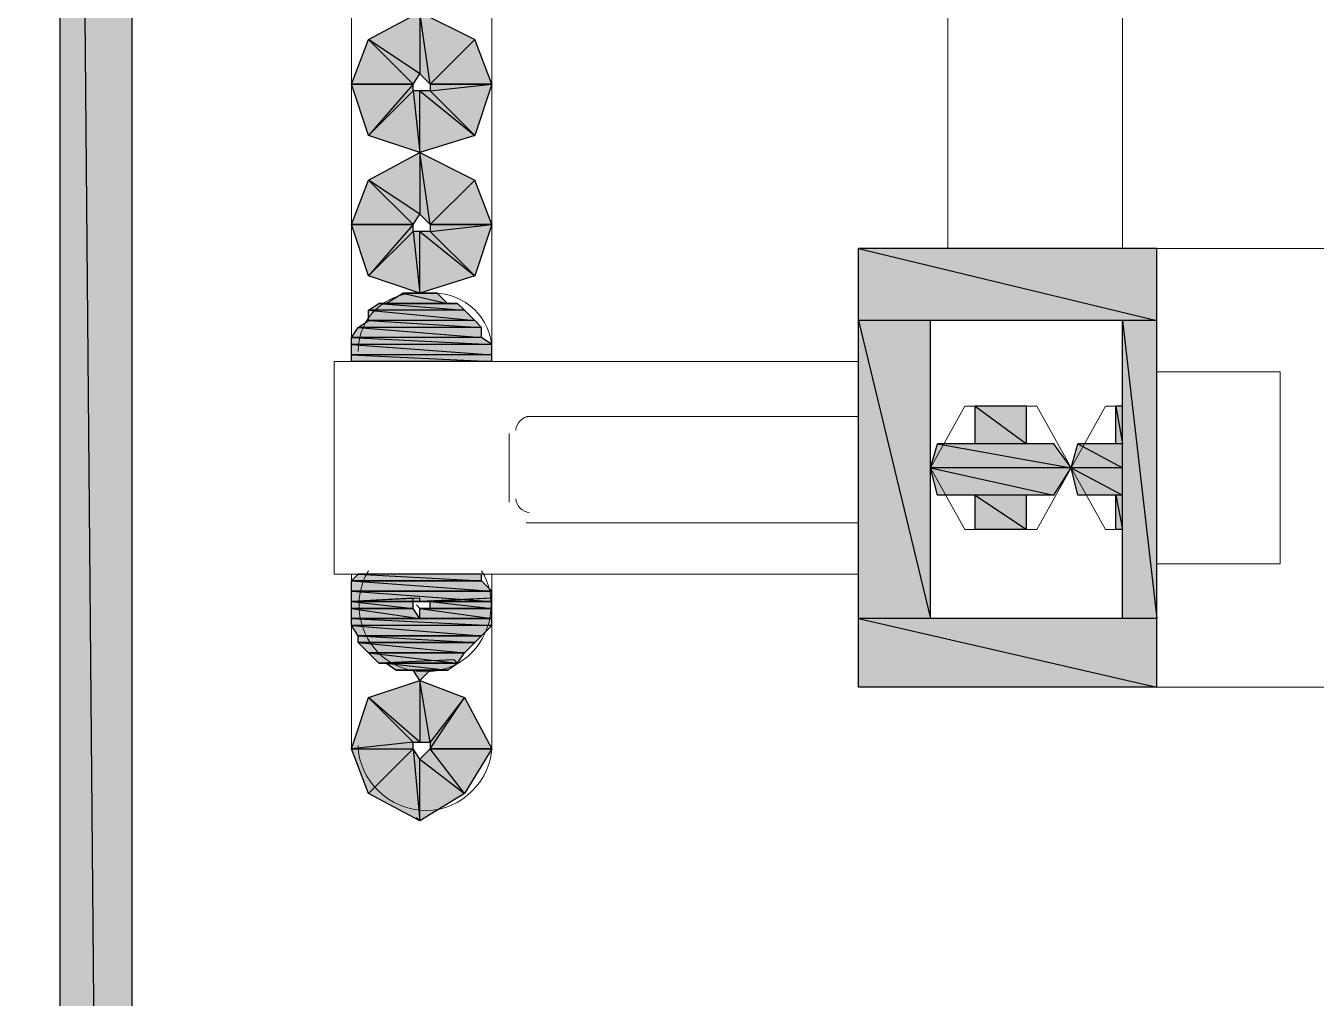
# Model space of a CAD drawing. Header units: millimetres. Extents: x 53 to 176, y -29 to 32.
# Drawn here: x 116.121 to 116.647, y -14.943 to -14.546 of the extents above; entities that cross this region are included whole.
import ezdxf

# ---------------------------------------------------------------- set-up
doc = ezdxf.new("R2010")
doc.units = ezdxf.units.MM
doc.layers.add('15 - Quadro de medição', color=6, linetype='Continuous')

msp = doc.modelspace()

# ---------------------------------------------------------------- hatches: boundary and pattern name
at = {"layer": '15 - Quadro de medição', "true_color": 0x000007}
h = msp.add_hatch(color=7, dxfattribs=at)
h.paths.add_polyline_path([(116.16438, -13.39693), (116.13505, -13.39693), (116.16438, -16.73937)])
h.paths.add_polyline_path([(116.13505, -13.39693), (116.16438, -16.73937), (116.13505, -16.73937)])
h = msp.add_hatch(color=7, dxfattribs=at)
h.paths.add_polyline_path([(116.31104, -14.5702), (116.30406, -14.55205), (116.2859, -14.5702)])
h.paths.add_polyline_path([(116.30406, -14.55205), (116.2859, -14.5702), (116.28171, -14.54087)])
h.paths.add_polyline_path([(116.2859, -14.5702), (116.28171, -14.54087), (116.28171, -14.56601)])
h.paths.add_polyline_path([(116.28171, -14.54087), (116.28171, -14.56601), (116.26076, -14.55205)])
h.paths.add_polyline_path([(116.28171, -14.56601), (116.26076, -14.55205), (116.27892, -14.5702)])
h.paths.add_polyline_path([(116.26076, -14.55205), (116.27892, -14.5702), (116.25378, -14.5702)])
h = msp.add_hatch(color=7, dxfattribs=at)
h.paths.add_polyline_path([(116.25378, -14.5702), (116.27892, -14.5702), (116.26076, -14.59116)])
h.paths.add_polyline_path([(116.27892, -14.5702), (116.26076, -14.59116), (116.27892, -14.573)])
h.paths.add_polyline_path([(116.26076, -14.59116), (116.27892, -14.573), (116.28171, -14.59814)])
h.paths.add_polyline_path([(116.27892, -14.573), (116.28171, -14.59814), (116.28171, -14.573)])
h.paths.add_polyline_path([(116.28171, -14.59814), (116.28171, -14.573), (116.30406, -14.59116)])
h.paths.add_polyline_path([(116.28171, -14.573), (116.30406, -14.59116), (116.2859, -14.573)])
h.paths.add_polyline_path([(116.30406, -14.59116), (116.2859, -14.573), (116.31104, -14.5702)])
h.paths.add_polyline_path([(116.2859, -14.573), (116.31104, -14.5702), (116.2859, -14.5702)])
h = msp.add_hatch(color=7, dxfattribs=at)
h.paths.add_polyline_path([(116.31104, -14.62747), (116.30406, -14.60931), (116.2859, -14.62747)])
h.paths.add_polyline_path([(116.30406, -14.60931), (116.2859, -14.62747), (116.28171, -14.59814)])
h.paths.add_polyline_path([(116.2859, -14.62747), (116.28171, -14.59814), (116.28171, -14.62328)])
h.paths.add_polyline_path([(116.28171, -14.59814), (116.28171, -14.62328), (116.26076, -14.60931)])
h.paths.add_polyline_path([(116.28171, -14.62328), (116.26076, -14.60931), (116.27892, -14.62747)])
h.paths.add_polyline_path([(116.26076, -14.60931), (116.27892, -14.62747), (116.25378, -14.62747)])
h = msp.add_hatch(color=7, dxfattribs=at)
h.paths.add_polyline_path([(116.25378, -14.62747), (116.27892, -14.62747), (116.26076, -14.64842)])
h.paths.add_polyline_path([(116.27892, -14.62747), (116.26076, -14.64842), (116.27892, -14.63027)])
h.paths.add_polyline_path([(116.26076, -14.64842), (116.27892, -14.63027), (116.28171, -14.65541)])
h.paths.add_polyline_path([(116.27892, -14.63027), (116.28171, -14.65541), (116.28171, -14.63027)])
h.paths.add_polyline_path([(116.28171, -14.65541), (116.28171, -14.63027), (116.30406, -14.64842)])
h.paths.add_polyline_path([(116.28171, -14.63027), (116.30406, -14.64842), (116.2859, -14.63027)])
h.paths.add_polyline_path([(116.30406, -14.64842), (116.2859, -14.63027), (116.31104, -14.62747)])
h.paths.add_polyline_path([(116.2859, -14.63027), (116.31104, -14.62747), (116.2859, -14.62747)])
h = msp.add_hatch(color=7, dxfattribs=at)
h.paths.add_polyline_path([(116.58201, -14.63725), (116.4605, -14.63725), (116.58201, -14.66658)])
h.paths.add_polyline_path([(116.4605, -14.63725), (116.58201, -14.66658), (116.4605, -14.66658)])
h = msp.add_hatch(color=7, dxfattribs=at)
h.paths.add_polyline_path([(116.28869, -14.65541), (116.27473, -14.65541), (116.29289, -14.6596)])
h.paths.add_polyline_path([(116.27473, -14.65541), (116.29289, -14.6596), (116.26774, -14.6596)])
h = msp.add_hatch(color=7, dxfattribs=at)
h.paths.add_polyline_path([(116.29708, -14.6596), (116.26495, -14.6596), (116.29987, -14.66239)])
h.paths.add_polyline_path([(116.26495, -14.6596), (116.29987, -14.66239), (116.26076, -14.66239)])
h = msp.add_hatch(color=7, dxfattribs=at)
h.paths.add_polyline_path([(116.30406, -14.66658), (116.26076, -14.66658), (116.30685, -14.66937)])
h.paths.add_polyline_path([(116.26076, -14.66658), (116.30685, -14.66937), (116.25657, -14.66937)])
h = msp.add_hatch(color=7, dxfattribs=at)
h.paths.add_polyline_path([(116.29987, -14.66239), (116.26076, -14.66239), (116.30406, -14.66658)])
h.paths.add_polyline_path([(116.26076, -14.66239), (116.30406, -14.66658), (116.26076, -14.66658)])
h = msp.add_hatch(color=7, dxfattribs=at)
h.paths.add_polyline_path([(116.48983, -14.66658), (116.4605, -14.66658), (116.48983, -14.7881)])
h.paths.add_polyline_path([(116.4605, -14.66658), (116.48983, -14.7881), (116.4605, -14.7881)])
h = msp.add_hatch(color=7, dxfattribs=at)
h.paths.add_polyline_path([(116.58201, -14.66658), (116.56805, -14.66658), (116.58201, -14.7881)])
h.paths.add_polyline_path([(116.56805, -14.66658), (116.58201, -14.7881), (116.56805, -14.7881)])
h = msp.add_hatch(color=7, dxfattribs=at)
h.paths.add_polyline_path([(116.30685, -14.66937), (116.25657, -14.66937), (116.30685, -14.67356)])
h.paths.add_polyline_path([(116.25657, -14.66937), (116.30685, -14.67356), (116.25378, -14.67356)])
h = msp.add_hatch(color=7, dxfattribs=at)
h.paths.add_polyline_path([(116.30685, -14.67356), (116.25378, -14.67356), (116.31104, -14.67636)])
h.paths.add_polyline_path([(116.25378, -14.67356), (116.31104, -14.67636), (116.25378, -14.67636)])
h = msp.add_hatch(color=7, dxfattribs=at)
h.paths.add_polyline_path([(116.31104, -14.67636), (116.25378, -14.67636), (116.31104, -14.68055)])
h.paths.add_polyline_path([(116.25378, -14.67636), (116.31104, -14.68055), (116.25378, -14.68055)])
h = msp.add_hatch(color=7, dxfattribs=at)
h.paths.add_polyline_path([(116.31104, -14.68055), (116.25378, -14.68055), (116.31104, -14.68334)])
h.paths.add_polyline_path([(116.25378, -14.68055), (116.31104, -14.68334), (116.25378, -14.68334)])
h = msp.add_hatch(color=7, dxfattribs=at)
h.paths.add_polyline_path([(116.52894, -14.7015), (116.50799, -14.7015), (116.52894, -14.71686)])
h.paths.add_polyline_path([(116.50799, -14.7015), (116.52894, -14.71686), (116.50799, -14.71686)])
h = msp.add_hatch(color=7, dxfattribs=at)
h.paths.add_polyline_path([(116.56805, -14.7015), (116.56525, -14.7015), (116.56805, -14.71686)])
h.paths.add_polyline_path([(116.56525, -14.7015), (116.56805, -14.71686), (116.56525, -14.71686)])
h = msp.add_hatch(color=7, dxfattribs=at)
h.paths.add_polyline_path([(116.54011, -14.71686), (116.49262, -14.71686), (116.5471, -14.72664)])
h.paths.add_polyline_path([(116.49262, -14.71686), (116.5471, -14.72664), (116.48983, -14.72664)])
h = msp.add_hatch(color=7, dxfattribs=at)
h.paths.add_polyline_path([(116.56805, -14.71686), (116.54989, -14.71686), (116.56805, -14.72664)])
h.paths.add_polyline_path([(116.54989, -14.71686), (116.56805, -14.72664), (116.5471, -14.72664)])
h = msp.add_hatch(color=7, dxfattribs=at)
h.paths.add_polyline_path([(116.5471, -14.72664), (116.48983, -14.72664), (116.54011, -14.73782)])
h.paths.add_polyline_path([(116.48983, -14.72664), (116.54011, -14.73782), (116.49262, -14.73782)])
h = msp.add_hatch(color=7, dxfattribs=at)
h.paths.add_polyline_path([(116.56805, -14.72664), (116.5471, -14.72664), (116.56805, -14.73782)])
h.paths.add_polyline_path([(116.5471, -14.72664), (116.56805, -14.73782), (116.54989, -14.73782)])
h = msp.add_hatch(color=7, dxfattribs=at)
h.paths.add_polyline_path([(116.52894, -14.73782), (116.50799, -14.73782), (116.52894, -14.75178)])
h.paths.add_polyline_path([(116.50799, -14.73782), (116.52894, -14.75178), (116.50799, -14.75178)])
h = msp.add_hatch(color=7, dxfattribs=at)
h.paths.add_polyline_path([(116.56805, -14.73782), (116.56525, -14.73782), (116.56805, -14.75178)])
h.paths.add_polyline_path([(116.56525, -14.73782), (116.56805, -14.75178), (116.56525, -14.75178)])
h = msp.add_hatch(color=7, dxfattribs=at)
h.paths.add_polyline_path([(116.30685, -14.76994), (116.25657, -14.76994), (116.30685, -14.77273)])
h.paths.add_polyline_path([(116.25657, -14.76994), (116.30685, -14.77273), (116.25378, -14.77273)])
h.paths.add_polyline_path([(116.30685, -14.77273), (116.25378, -14.77273)])
h.paths.add_polyline_path([(116.25378, -14.77273), (116.30685, -14.77273)])
h = msp.add_hatch(color=7, dxfattribs=at)
h.paths.add_polyline_path([(116.30685, -14.77273), (116.25378, -14.77273), (116.31104, -14.77692)])
h.paths.add_polyline_path([(116.25378, -14.77273), (116.31104, -14.77692), (116.25378, -14.77692)])
h.paths.add_polyline_path([(116.31104, -14.77692), (116.25378, -14.77692)])
h.paths.add_polyline_path([(116.25378, -14.77692), (116.31104, -14.77692)])
h = msp.add_hatch(color=7, dxfattribs=at)
h.paths.add_polyline_path([(116.31104, -14.77692), (116.25378, -14.77692), (116.31104, -14.78111)])
h.paths.add_polyline_path([(116.25378, -14.77692), (116.31104, -14.78111), (116.25378, -14.78111)])
h = msp.add_hatch(color=7, dxfattribs=at)
h.paths.add_polyline_path([(116.25378, -14.78111), (116.28171, -14.78111), (116.28171, -14.77972)])
h.paths.add_polyline_path([(116.28171, -14.78111), (116.28171, -14.77972), (116.25378, -14.78111)])
h = msp.add_hatch(color=7, dxfattribs=at)
h.paths.add_polyline_path([(116.27892, -14.78111), (116.27892, -14.77972), (116.25378, -14.78111)])
h.paths.add_polyline_path([(116.27892, -14.78111), (116.25378, -14.78111), (116.28171, -14.78111)])
h = msp.add_hatch(color=7, dxfattribs=at)
h.paths.add_polyline_path([(116.25378, -14.78111), (116.27892, -14.78111), (116.27892, -14.77972)])
h.paths.add_polyline_path([(116.27892, -14.78111), (116.27892, -14.77972), (116.25378, -14.78111)])
h = msp.add_hatch(color=7, dxfattribs=at)
h.paths.add_polyline_path([(116.25378, -14.78111), (116.27892, -14.78111), (116.27892, -14.77972)])
h.paths.add_polyline_path([(116.27892, -14.78111), (116.27892, -14.77972), (116.25378, -14.78111)])
h = msp.add_hatch(color=7, dxfattribs=at)
h.paths.add_polyline_path([(116.25378, -14.78111), (116.27892, -14.78111), (116.27892, -14.77972)])
h.paths.add_polyline_path([(116.27892, -14.78111), (116.27892, -14.77972), (116.25378, -14.78111)])
h = msp.add_hatch(color=7, dxfattribs=at)
h.paths.add_polyline_path([(116.25378, -14.78111), (116.27892, -14.78111), (116.27892, -14.77972)])
h.paths.add_polyline_path([(116.27892, -14.78111), (116.27892, -14.77972), (116.25378, -14.78111)])
h.paths.add_polyline_path([(116.27892, -14.78111), (116.25378, -14.78111)])
h.paths.add_polyline_path([(116.25378, -14.78111), (116.27892, -14.78111), (116.27892, -14.77972)])
h = msp.add_hatch(color=7, dxfattribs=at)
h.paths.add_polyline_path([(116.25378, -14.78111), (116.27892, -14.78111), (116.27892, -14.77972)])
h.paths.add_polyline_path([(116.27892, -14.78111), (116.27892, -14.77972), (116.25378, -14.78111)])
h = msp.add_hatch(color=7, dxfattribs=at)
h.paths.add_polyline_path([(116.27892, -14.78111), (116.25378, -14.78111), (116.27892, -14.78391)])
h.paths.add_polyline_path([(116.25378, -14.78111), (116.27892, -14.78391), (116.25378, -14.78391)])
h = msp.add_hatch(color=7, dxfattribs=at)
h.paths.add_polyline_path([(116.28171, -14.78111), (116.31104, -14.78111), (116.31104, -14.77972)])
h.paths.add_polyline_path([(116.31104, -14.78111), (116.31104, -14.77972), (116.28171, -14.78111)])
h = msp.add_hatch(color=7, dxfattribs=at)
h.paths.add_polyline_path([(116.28171, -14.78111), (116.31104, -14.78111), (116.31104, -14.77972)])
h.paths.add_polyline_path([(116.31104, -14.78111), (116.31104, -14.77972), (116.28171, -14.78111)])
h = msp.add_hatch(color=7, dxfattribs=at)
h.paths.add_polyline_path([(116.28171, -14.78111), (116.31104, -14.78111), (116.31104, -14.77972)])
h.paths.add_polyline_path([(116.31104, -14.78111), (116.31104, -14.77972), (116.28171, -14.78111)])
h = msp.add_hatch(color=7, dxfattribs=at)
h.paths.add_polyline_path([(116.2859, -14.78111), (116.31104, -14.78111), (116.31104, -14.77972)])
h.paths.add_polyline_path([(116.31104, -14.78111), (116.31104, -14.77972), (116.2859, -14.78111)])
h = msp.add_hatch(color=7, dxfattribs=at)
h.paths.add_polyline_path([(116.2859, -14.78111), (116.31104, -14.78111), (116.31104, -14.77972)])
h.paths.add_polyline_path([(116.31104, -14.78111), (116.31104, -14.77972), (116.2859, -14.78111)])
h = msp.add_hatch(color=7, dxfattribs=at)
h.paths.add_polyline_path([(116.2859, -14.78111), (116.31104, -14.78111), (116.31104, -14.77972)])
h.paths.add_polyline_path([(116.31104, -14.78111), (116.31104, -14.77972), (116.2859, -14.78111)])
h = msp.add_hatch(color=7, dxfattribs=at)
h.paths.add_polyline_path([(116.31104, -14.78111), (116.2859, -14.78111), (116.31104, -14.78391)])
h.paths.add_polyline_path([(116.2859, -14.78111), (116.31104, -14.78391), (116.2859, -14.78391)])
h = msp.add_hatch(color=7, dxfattribs=at)
h.paths.add_polyline_path([(116.27892, -14.78391), (116.25378, -14.78391), (116.28171, -14.7881)])
h.paths.add_polyline_path([(116.25378, -14.78391), (116.28171, -14.7881), (116.25378, -14.7881)])
h = msp.add_hatch(color=7, dxfattribs=at)
h.paths.add_polyline_path([(116.31104, -14.78391), (116.28171, -14.78391), (116.31104, -14.7881)])
h.paths.add_polyline_path([(116.28171, -14.78391), (116.31104, -14.7881), (116.28171, -14.7881)])
h = msp.add_hatch(color=7, dxfattribs=at)
h.paths.add_polyline_path([(116.31104, -14.7881), (116.25378, -14.7881), (116.31104, -14.79089)])
h.paths.add_polyline_path([(116.25378, -14.7881), (116.31104, -14.79089), (116.25378, -14.79089)])
h = msp.add_hatch(color=7, dxfattribs=at)
h.paths.add_polyline_path([(116.31104, -14.79089), (116.25378, -14.79089), (116.30685, -14.79508)])
h.paths.add_polyline_path([(116.25378, -14.79089), (116.30685, -14.79508), (116.25657, -14.79508)])
h.paths.add_polyline_path([(116.30685, -14.79508), (116.25657, -14.79508)])
h.paths.add_polyline_path([(116.25657, -14.79508), (116.30685, -14.79508)])
h = msp.add_hatch(color=7, dxfattribs=at)
h.paths.add_polyline_path([(116.58201, -14.7881), (116.4605, -14.7881), (116.58201, -14.81603)])
h.paths.add_polyline_path([(116.4605, -14.7881), (116.58201, -14.81603), (116.4605, -14.81603)])
h = msp.add_hatch(color=7, dxfattribs=at)
h.paths.add_polyline_path([(116.30685, -14.79508), (116.25657, -14.79508), (116.30406, -14.79788)])
h.paths.add_polyline_path([(116.25657, -14.79508), (116.30406, -14.79788), (116.25657, -14.79788)])
h.paths.add_polyline_path([(116.30406, -14.79788), (116.25657, -14.79788)])
h.paths.add_polyline_path([(116.25657, -14.79788), (116.30406, -14.79788)])
h = msp.add_hatch(color=7, dxfattribs=at)
h.paths.add_polyline_path([(116.30406, -14.79788), (116.25657, -14.79788), (116.29987, -14.80207)])
h.paths.add_polyline_path([(116.25657, -14.79788), (116.29987, -14.80207), (116.26076, -14.80207)])
h.paths.add_polyline_path([(116.29987, -14.80207), (116.26076, -14.80207)])
h.paths.add_polyline_path([(116.26076, -14.80207), (116.29987, -14.80207)])
h = msp.add_hatch(color=7, dxfattribs=at)
h.paths.add_polyline_path([(116.29987, -14.80207), (116.26076, -14.80207), (116.29708, -14.80626)])
h.paths.add_polyline_path([(116.26076, -14.80207), (116.29708, -14.80626), (116.26495, -14.80626)])
h.paths.add_polyline_path([(116.29708, -14.80626), (116.26495, -14.80626), (116.26774, -14.80626)])
msp.add_hatch(color=7, dxfattribs=at).paths.add_polyline_path([(116.26495, -14.80626), (116.29708, -14.80626), (116.29568, -14.80486)])
h = msp.add_hatch(color=7, dxfattribs=at)
h.paths.add_polyline_path([(116.29708, -14.80626), (116.26774, -14.80626), (116.29289, -14.80905)])
h.paths.add_polyline_path([(116.26774, -14.80626), (116.29289, -14.80905), (116.27193, -14.80905)])
h.paths.add_polyline_path([(116.29289, -14.80905), (116.27193, -14.80905)])
h.paths.add_polyline_path([(116.27193, -14.80905), (116.29289, -14.80905)])
h = msp.add_hatch(color=7, dxfattribs=at)
h.paths.add_polyline_path([(116.31104, -14.84118), (116.2859, -14.84118), (116.29987, -14.82022)])
h.paths.add_polyline_path([(116.2859, -14.84118), (116.29987, -14.82022), (116.2859, -14.83838)])
h.paths.add_polyline_path([(116.29987, -14.82022), (116.2859, -14.83838), (116.28171, -14.81324)])
h.paths.add_polyline_path([(116.2859, -14.83838), (116.28171, -14.81324), (116.28171, -14.83838)])
h.paths.add_polyline_path([(116.28171, -14.81324), (116.28171, -14.83838), (116.26076, -14.82022)])
h.paths.add_polyline_path([(116.28171, -14.83838), (116.26076, -14.82022), (116.27892, -14.83838)])
h.paths.add_polyline_path([(116.26076, -14.82022), (116.27892, -14.83838), (116.25378, -14.84118)])
h.paths.add_polyline_path([(116.27892, -14.83838), (116.25378, -14.84118), (116.27892, -14.84118)])
h.paths.add_polyline_path([(116.25378, -14.84118), (116.27892, -14.84118), (116.26076, -14.85933)])
h = msp.add_hatch(color=7, dxfattribs=at)
h.paths.add_polyline_path([(116.27473, -14.80905), (116.27892, -14.80905), (116.2859, -14.80905)])
h.paths.add_polyline_path([(116.27892, -14.80905), (116.2859, -14.80905), (116.28171, -14.81324)])
h = msp.add_hatch(color=7, dxfattribs=at)
h.paths.add_polyline_path([(116.26076, -14.85933), (116.27892, -14.84118), (116.28171, -14.87051)])
h.paths.add_polyline_path([(116.27892, -14.84118), (116.28171, -14.87051), (116.28171, -14.84537)])
h.paths.add_polyline_path([(116.28171, -14.87051), (116.28171, -14.84537), (116.29987, -14.85933)])
h.paths.add_polyline_path([(116.28171, -14.84537), (116.29987, -14.85933), (116.2859, -14.84118)])
h.paths.add_polyline_path([(116.29987, -14.85933), (116.2859, -14.84118), (116.31104, -14.84118)])

# ---------------------------------------------------------------- linework, layer by layer
at = {"layer": '15 - Quadro de medição', "color": 7, "linetype": 'Continuous', "lineweight": 20, "true_color": 0x000007}
for points in [[(116.16438, -16.73937), (116.16438, -13.18183), (116.16438, -13.18183)], [(116.13505, -13.39693), (116.13505, -16.73937), (116.16438, -16.73937), (116.12108, -16.73937)], [(116.25378, -14.68334), (116.25378, -13.77545), (116.25378, -13.77545)], [(116.31104, -13.77545), (116.31104, -14.68334), (116.31104, -14.68334)], [(116.56805, -14.63725), (116.56805, -14.29085), (116.56805, -14.29085)], [(116.49681, -14.63725), (116.49681, -14.52271), (116.56805, -14.52271)], [(116.58201, -14.63725), (116.58201, -14.81603), (116.58201, -14.81603)], [(116.2859, -14.65541), (116.28171, -14.65541), (116.27892, -14.65541)], [(116.56805, -14.66658), (116.48983, -14.66658), (116.48983, -14.7881), (116.56805, -14.7881)], [(116.56805, -14.66658), (116.56805, -14.7881), (116.56805, -14.7881)], [(116.25378, -14.68055), (116.25378, -14.68334), (116.25378, -14.68334)], [(116.31104, -14.68334), (116.31104, -14.68055), (116.31104, -14.68055)], [(116.4605, -14.68334), (116.24679, -14.68334), (116.24679, -14.76994), (116.4605, -14.76994)], [(116.24679, -14.68334), (116.35434, -14.68334), (116.35434, -14.68334)], [(116.50799, -14.7015), (116.50799, -14.71686), (116.50799, -14.71686)], [(116.52894, -14.7015), (116.52894, -14.71686), (116.52894, -14.71686)], [(116.56805, -14.7015), (116.56106, -14.7015), (116.5471, -14.72664), (116.56106, -14.75178), (116.56805, -14.75178)], [(116.56106, -14.7015), (116.56525, -14.7015), (116.56525, -14.71686)], [(116.32501, -14.70569), (116.4605, -14.70569), (116.4605, -14.70569)], [(116.31803, -14.74061), (116.31803, -14.71267), (116.31803, -14.71267)], [(116.49262, -14.71686), (116.50799, -14.71686), (116.50799, -14.71686)], [(116.52894, -14.71686), (116.54011, -14.71686), (116.54011, -14.71686)], [(116.54989, -14.71686), (116.56525, -14.71686), (116.56525, -14.71686)], [(116.49262, -14.73782), (116.50799, -14.73782), (116.50799, -14.73782)], [(116.50799, -14.73782), (116.50799, -14.75178), (116.50799, -14.75178)], [(116.52894, -14.73782), (116.52894, -14.75178), (116.52894, -14.75178)], [(116.52894, -14.73782), (116.54011, -14.73782), (116.54011, -14.73782)], [(116.54989, -14.73782), (116.56525, -14.73782), (116.56525, -14.73782)], [(116.56525, -14.73782), (116.56525, -14.75178), (116.56525, -14.75178)], [(116.4605, -14.74899), (116.32501, -14.74899), (116.32501, -14.74899)], [(116.25378, -14.84118), (116.25378, -14.76994), (116.25378, -14.76994)], [(116.31104, -14.76994), (116.31104, -14.84118), (116.31104, -14.84118)], [(116.28171, -14.78391), (116.28031, -14.78251), (116.28031, -14.78251)], [(116.28171, -14.87051), (116.28031, -14.86911), (116.28031, -14.86911)]]:
    msp.add_lwpolyline(points, dxfattribs=at)
at = {"layer": '15 - Quadro de medição', "color": 7, "linetype": 'Continuous', "lineweight": -2, "true_color": 0x000007}
for points in [[(116.16438, -13.39693), (116.13505, -13.39693), (116.16438, -16.73937)], [(116.13505, -13.39693), (116.16438, -16.73937), (116.13505, -16.73937)], [(116.28171, -14.54087), (116.28171, -14.56601), (116.26076, -14.55205)], [(116.30406, -14.55205), (116.2859, -14.5702), (116.28171, -14.54087)], [(116.2859, -14.5702), (116.28171, -14.54087), (116.28171, -14.56601)], [(116.26076, -14.55205), (116.27892, -14.5702), (116.25378, -14.5702)], [(116.28171, -14.56601), (116.26076, -14.55205), (116.27892, -14.5702)], [(116.31104, -14.5702), (116.30406, -14.55205), (116.2859, -14.5702)], [(116.25378, -14.5702), (116.27892, -14.5702), (116.26076, -14.59116)], [(116.27892, -14.5702), (116.26076, -14.59116), (116.27892, -14.573)], [(116.30406, -14.59116), (116.2859, -14.573), (116.31104, -14.5702)], [(116.2859, -14.573), (116.31104, -14.5702), (116.2859, -14.5702)], [(116.26076, -14.59116), (116.27892, -14.573), (116.28171, -14.59814)], [(116.27892, -14.573), (116.28171, -14.59814), (116.28171, -14.573)], [(116.28171, -14.59814), (116.28171, -14.573), (116.30406, -14.59116)], [(116.28171, -14.573), (116.30406, -14.59116), (116.2859, -14.573)], [(116.28171, -14.59814), (116.28171, -14.62328), (116.26076, -14.60931)], [(116.30406, -14.60931), (116.2859, -14.62747), (116.28171, -14.59814)], [(116.2859, -14.62747), (116.28171, -14.59814), (116.28171, -14.62328)], [(116.26076, -14.60931), (116.27892, -14.62747), (116.25378, -14.62747)], [(116.28171, -14.62328), (116.26076, -14.60931), (116.27892, -14.62747)], [(116.31104, -14.62747), (116.30406, -14.60931), (116.2859, -14.62747)], [(116.25378, -14.62747), (116.27892, -14.62747), (116.26076, -14.64842)], [(116.27892, -14.62747), (116.26076, -14.64842), (116.27892, -14.63027)], [(116.30406, -14.64842), (116.2859, -14.63027), (116.31104, -14.62747)], [(116.2859, -14.63027), (116.31104, -14.62747), (116.2859, -14.62747)], [(116.26076, -14.64842), (116.27892, -14.63027), (116.28171, -14.65541)], [(116.27892, -14.63027), (116.28171, -14.65541), (116.28171, -14.63027)], [(116.28171, -14.65541), (116.28171, -14.63027), (116.30406, -14.64842)], [(116.28171, -14.63027), (116.30406, -14.64842), (116.2859, -14.63027)], [(116.58201, -14.63725), (116.4605, -14.63725), (116.58201, -14.66658)], [(116.4605, -14.63725), (116.58201, -14.66658), (116.4605, -14.66658)], [(116.27473, -14.65541), (116.29289, -14.6596), (116.26774, -14.6596)], [(116.27892, -14.65541), (116.28869, -14.65541), (116.27473, -14.65541)], [(116.28869, -14.65541), (116.27473, -14.65541), (116.29289, -14.6596)], [(116.2859, -14.65541), (116.27892, -14.65541), (116.28869, -14.65541)], [(116.26495, -14.6596), (116.29987, -14.66239), (116.26076, -14.66239)], [(116.26774, -14.6596), (116.29708, -14.6596), (116.26495, -14.6596)], [(116.29708, -14.6596), (116.26495, -14.6596), (116.29987, -14.66239)], [(116.29289, -14.6596), (116.26774, -14.6596), (116.29708, -14.6596)], [(116.26076, -14.66658), (116.30685, -14.66937), (116.25657, -14.66937)], [(116.29987, -14.66239), (116.26076, -14.66239), (116.30406, -14.66658)], [(116.26076, -14.66239), (116.30406, -14.66658), (116.26076, -14.66658)], [(116.30406, -14.66658), (116.26076, -14.66658), (116.30685, -14.66937)], [(116.48983, -14.66658), (116.4605, -14.66658), (116.48983, -14.7881)], [(116.4605, -14.66658), (116.48983, -14.7881), (116.4605, -14.7881)], [(116.58201, -14.66658), (116.56805, -14.66658), (116.58201, -14.7881)], [(116.56805, -14.66658), (116.58201, -14.7881), (116.56805, -14.7881)], [(116.25657, -14.66937), (116.30685, -14.67356), (116.25378, -14.67356)], [(116.30685, -14.66937), (116.25657, -14.66937), (116.30685, -14.67356)], [(116.30685, -14.67356), (116.25378, -14.67356), (116.31104, -14.67636)], [(116.25378, -14.67356), (116.31104, -14.67636), (116.25378, -14.67636)], [(116.31104, -14.67636), (116.25378, -14.67636), (116.31104, -14.68055)], [(116.25378, -14.67636), (116.31104, -14.68055), (116.25378, -14.68055)], [(116.31104, -14.68055), (116.25378, -14.68055), (116.31104, -14.68334)], [(116.25378, -14.68055), (116.31104, -14.68334), (116.25378, -14.68334)], [(116.52894, -14.7015), (116.50799, -14.7015), (116.52894, -14.71686)], [(116.50799, -14.7015), (116.52894, -14.71686), (116.50799, -14.71686)], [(116.56805, -14.7015), (116.56525, -14.7015), (116.56805, -14.71686)], [(116.56525, -14.7015), (116.56805, -14.71686), (116.56525, -14.71686)], [(116.49262, -14.71686), (116.5471, -14.72664), (116.48983, -14.72664)], [(116.54011, -14.71686), (116.49262, -14.71686), (116.5471, -14.72664)], [(116.54989, -14.71686), (116.56805, -14.72664), (116.5471, -14.72664)], [(116.56805, -14.71686), (116.54989, -14.71686), (116.56805, -14.72664)], [(116.5471, -14.72664), (116.48983, -14.72664), (116.54011, -14.73782)], [(116.48983, -14.72664), (116.54011, -14.73782), (116.49262, -14.73782)], [(116.56805, -14.72664), (116.5471, -14.72664), (116.56805, -14.73782)], [(116.5471, -14.72664), (116.56805, -14.73782), (116.54989, -14.73782)], [(116.52894, -14.73782), (116.50799, -14.73782), (116.52894, -14.75178)], [(116.50799, -14.73782), (116.52894, -14.75178), (116.50799, -14.75178)], [(116.56805, -14.73782), (116.56525, -14.73782), (116.56805, -14.75178)], [(116.56525, -14.73782), (116.56805, -14.75178), (116.56525, -14.75178)], [(116.25657, -14.76994), (116.30685, -14.77273), (116.25378, -14.77273)], [(116.30685, -14.76994), (116.25657, -14.76994), (116.30685, -14.77273)], [(116.30685, -14.77273), (116.25378, -14.77273)], [(116.25378, -14.77273), (116.30685, -14.77273), (116.30685, -14.77273)], [(116.30685, -14.77273), (116.25378, -14.77273), (116.31104, -14.77692)], [(116.25378, -14.77273), (116.31104, -14.77692), (116.25378, -14.77692)], [(116.31104, -14.77692), (116.25378, -14.77692)], [(116.25378, -14.77692), (116.31104, -14.77692), (116.31104, -14.77692)], [(116.31104, -14.77692), (116.25378, -14.77692), (116.31104, -14.78111)], [(116.25378, -14.77692), (116.31104, -14.78111), (116.25378, -14.78111)], [(116.25378, -14.78111), (116.28171, -14.78111), (116.28171, -14.77972)], [(116.28171, -14.78111), (116.28171, -14.77972), (116.25378, -14.78111)], [(116.27892, -14.78111), (116.27892, -14.77972), (116.25378, -14.78111)], [(116.25378, -14.78111), (116.27892, -14.78111), (116.27892, -14.77972)], [(116.27892, -14.78111), (116.27892, -14.77972), (116.25378, -14.78111)], [(116.25378, -14.78111), (116.27892, -14.78111), (116.27892, -14.77972)], [(116.27892, -14.78111), (116.27892, -14.77972), (116.25378, -14.78111)], [(116.25378, -14.78111), (116.27892, -14.78111), (116.27892, -14.77972)], [(116.27892, -14.78111), (116.27892, -14.77972), (116.25378, -14.78111)], [(116.25378, -14.78111), (116.27892, -14.78111), (116.27892, -14.77972)], [(116.27892, -14.78111), (116.27892, -14.77972), (116.25378, -14.78111)], [(116.25378, -14.78111), (116.27892, -14.78111), (116.27892, -14.77972)], [(116.25378, -14.78111), (116.27892, -14.78111), (116.27892, -14.77972)], [(116.27892, -14.78111), (116.27892, -14.77972), (116.25378, -14.78111)], [(116.27892, -14.78111), (116.25378, -14.78111), (116.28171, -14.78111)], [(116.27892, -14.78111), (116.25378, -14.78111)], [(116.27892, -14.78111), (116.25378, -14.78111), (116.27892, -14.78391)], [(116.25378, -14.78111), (116.27892, -14.78391), (116.25378, -14.78391)], [(116.28171, -14.78111), (116.31104, -14.78111), (116.31104, -14.77972)], [(116.31104, -14.78111), (116.31104, -14.77972), (116.28171, -14.78111)], [(116.28171, -14.78111), (116.31104, -14.78111), (116.31104, -14.77972)], [(116.31104, -14.78111), (116.31104, -14.77972), (116.28171, -14.78111)], [(116.28171, -14.78111), (116.31104, -14.78111), (116.31104, -14.77972)], [(116.31104, -14.78111), (116.31104, -14.77972), (116.28171, -14.78111)], [(116.31104, -14.78111), (116.28171, -14.78111)], [(116.28171, -14.78111), (116.31104, -14.78111), (116.2859, -14.78111)], [(116.2859, -14.78111), (116.31104, -14.78111), (116.31104, -14.77972)], [(116.31104, -14.78111), (116.31104, -14.77972), (116.2859, -14.78111)], [(116.2859, -14.78111), (116.31104, -14.78111), (116.31104, -14.77972)], [(116.31104, -14.78111), (116.31104, -14.77972), (116.2859, -14.78111)], [(116.2859, -14.78111), (116.31104, -14.78111), (116.31104, -14.77972)], [(116.31104, -14.78111), (116.31104, -14.77972), (116.2859, -14.78111)], [(116.31104, -14.78111), (116.2859, -14.78111), (116.31104, -14.78391)], [(116.2859, -14.78111), (116.31104, -14.78391), (116.2859, -14.78391)], [(116.25378, -14.78391), (116.27892, -14.78391), (116.27892, -14.78391)], [(116.27892, -14.78391), (116.27892, -14.78391), (116.25378, -14.78391)], [(116.27892, -14.78391), (116.25378, -14.78391)], [(116.25378, -14.78391), (116.27892, -14.78391), (116.27892, -14.78391)], [(116.25378, -14.78391), (116.27892, -14.78391), (116.27892, -14.78391)], [(116.27892, -14.78391), (116.27892, -14.78391), (116.25378, -14.78391)], [(116.25378, -14.78391), (116.27892, -14.78391), (116.27892, -14.78391)], [(116.27892, -14.78391), (116.27892, -14.78391), (116.25378, -14.78391)], [(116.25378, -14.78391), (116.27892, -14.78391), (116.27892, -14.78391)], [(116.27892, -14.78391), (116.27892, -14.78391), (116.25378, -14.78391)], [(116.25378, -14.78391), (116.27892, -14.78391), (116.27892, -14.78391)], [(116.27892, -14.78391), (116.27892, -14.78391), (116.25378, -14.78391)], [(116.25378, -14.78391), (116.27892, -14.78391), (116.27892, -14.78391)], [(116.27892, -14.78391), (116.27892, -14.78391), (116.25378, -14.78391)], [(116.27892, -14.78391), (116.25378, -14.78391), (116.28171, -14.7881)], [(116.25378, -14.78391), (116.28171, -14.7881), (116.25378, -14.7881)], [(116.2859, -14.78391), (116.31104, -14.78391), (116.28171, -14.78391)], [(116.28171, -14.78391), (116.31104, -14.78391), (116.31104, -14.78391)], [(116.31104, -14.78391), (116.31104, -14.78391), (116.28171, -14.78391)], [(116.31104, -14.78391), (116.28171, -14.78391), (116.31104, -14.7881)], [(116.28171, -14.78391), (116.31104, -14.7881), (116.28171, -14.7881)], [(116.2859, -14.78391), (116.31104, -14.78391), (116.31104, -14.78391)], [(116.31104, -14.78391), (116.31104, -14.78391), (116.2859, -14.78391)], [(116.2859, -14.78391), (116.31104, -14.78391), (116.31104, -14.78391)], [(116.31104, -14.78391), (116.31104, -14.78391), (116.2859, -14.78391)], [(116.2859, -14.78391), (116.31104, -14.78391), (116.31104, -14.78391)], [(116.31104, -14.78391), (116.31104, -14.78391), (116.2859, -14.78391)], [(116.31104, -14.78391), (116.2859, -14.78391)], [(116.2859, -14.78391), (116.31104, -14.78391), (116.31104, -14.78391)], [(116.2859, -14.78391), (116.31104, -14.78391), (116.31104, -14.78391)], [(116.31104, -14.78391), (116.31104, -14.78391), (116.2859, -14.78391)], [(116.31104, -14.78391), (116.2859, -14.78391)], [(116.25378, -14.7881), (116.28171, -14.7881), (116.28171, -14.7881)], [(116.28171, -14.7881), (116.28171, -14.7881), (116.25378, -14.7881)], [(116.25378, -14.7881), (116.31104, -14.7881), (116.31104, -14.7881)], [(116.31104, -14.7881), (116.31104, -14.7881), (116.25378, -14.7881)], [(116.31104, -14.7881), (116.25378, -14.7881), (116.31104, -14.79089)], [(116.25378, -14.7881), (116.31104, -14.79089), (116.25378, -14.79089)], [(116.31104, -14.79089), (116.25378, -14.79089), (116.30685, -14.79508)], [(116.25378, -14.79089), (116.30685, -14.79508), (116.25657, -14.79508)], [(116.28171, -14.7881), (116.31104, -14.7881), (116.31104, -14.7881)], [(116.31104, -14.7881), (116.31104, -14.7881), (116.28171, -14.7881)], [(116.58201, -14.7881), (116.4605, -14.7881), (116.58201, -14.81603)], [(116.4605, -14.7881), (116.58201, -14.81603), (116.4605, -14.81603)], [(116.30685, -14.79508), (116.25657, -14.79508)], [(116.25657, -14.79508), (116.30685, -14.79508), (116.30685, -14.79508)], [(116.30685, -14.79508), (116.25657, -14.79508), (116.30406, -14.79788)], [(116.25657, -14.79508), (116.30406, -14.79788), (116.25657, -14.79788)], [(116.30406, -14.79788), (116.25657, -14.79788)], [(116.25657, -14.79788), (116.30406, -14.79788), (116.30406, -14.79788)], [(116.30406, -14.79788), (116.25657, -14.79788), (116.29987, -14.80207)], [(116.25657, -14.79788), (116.29987, -14.80207), (116.26076, -14.80207)], [(116.29987, -14.80207), (116.26076, -14.80207)], [(116.26076, -14.80207), (116.29987, -14.80207), (116.29987, -14.80207)], [(116.29987, -14.80207), (116.26076, -14.80207), (116.29708, -14.80626)], [(116.26076, -14.80207), (116.29708, -14.80626), (116.26495, -14.80626)], [(116.26495, -14.80626), (116.29708, -14.80626), (116.29568, -14.80486)], [(116.29708, -14.80626), (116.26495, -14.80626), (116.26774, -14.80626)], [(116.29708, -14.80626), (116.26774, -14.80626), (116.29289, -14.80905)], [(116.26774, -14.80626), (116.29289, -14.80905), (116.27193, -14.80905)], [(116.28171, -14.81324), (116.28171, -14.83838), (116.26076, -14.82022)], [(116.29289, -14.80905), (116.27193, -14.80905)], [(116.27193, -14.80905), (116.29289, -14.80905), (116.29289, -14.80905)], [(116.29289, -14.80905), (116.27193, -14.80905), (116.2859, -14.80905)], [(116.27193, -14.80905), (116.2859, -14.80905), (116.27473, -14.80905)], [(116.27473, -14.80905), (116.27892, -14.80905), (116.2859, -14.80905)], [(116.27473, -14.80905), (116.2859, -14.80905), (116.2859, -14.80905)], [(116.27892, -14.80905), (116.2859, -14.80905), (116.28171, -14.81324)], [(116.29987, -14.82022), (116.2859, -14.83838), (116.28171, -14.81324)], [(116.2859, -14.83838), (116.28171, -14.81324), (116.28171, -14.83838)], [(116.26076, -14.82022), (116.27892, -14.83838), (116.25378, -14.84118)], [(116.28171, -14.83838), (116.26076, -14.82022), (116.27892, -14.83838)], [(116.31104, -14.84118), (116.2859, -14.84118), (116.29987, -14.82022)], [(116.2859, -14.84118), (116.29987, -14.82022), (116.2859, -14.83838)], [(116.27892, -14.83838), (116.25378, -14.84118), (116.27892, -14.84118)], [(116.25378, -14.84118), (116.27892, -14.84118), (116.26076, -14.85933)], [(116.26076, -14.85933), (116.27892, -14.84118), (116.28171, -14.87051)], [(116.27892, -14.84118), (116.28171, -14.87051), (116.28171, -14.84537)], [(116.28171, -14.84537), (116.29987, -14.85933), (116.2859, -14.84118)], [(116.28171, -14.87051), (116.28171, -14.84537), (116.29987, -14.85933)], [(116.29987, -14.85933), (116.2859, -14.84118), (116.31104, -14.84118)]]:
    msp.add_lwpolyline(points, close=True, dxfattribs=at)
at = {"layer": '15 - Quadro de medição', "color": 7, "linetype": 'Continuous', "lineweight": 20, "true_color": 0x000007}
for points in [[(117.02618, -14.63725), (117.60165, -14.63725), (117.60165, -14.81603), (116.4605, -14.81603), (116.4605, -14.63725)], [(116.58201, -14.76575), (116.6323, -14.76575), (116.6323, -14.68753), (116.58201, -14.68753)], [(116.5038, -14.7015), (116.48983, -14.72664), (116.5038, -14.75178), (116.53313, -14.75178), (116.5471, -14.72664), (116.53313, -14.7015)]]:
    msp.add_lwpolyline(points, close=True, dxfattribs=at)
for points in [[(116.28031, -14.65541), (116.26774, -14.65541), (116.25657, -14.66518), (116.25657, -14.67915)], [(116.31104, -14.67915), (116.31104, -14.66518), (116.29987, -14.65541), (116.2873, -14.65541)], [(116.32641, -14.70569), (116.32361, -14.70569), (116.32082, -14.70848), (116.32082, -14.71128)], [(116.32082, -14.73921), (116.32082, -14.74201), (116.32361, -14.7448), (116.32641, -14.7448)], [(116.25657, -14.83978), (116.25657, -14.85375), (116.26914, -14.86632), (116.2845, -14.86632)], [(116.2845, -14.86632), (116.29847, -14.86632), (116.31104, -14.85375), (116.31104, -14.83978)]]:
    msp.add_open_spline(points, degree=3, dxfattribs=at)
msp.add_open_spline([(116.26076, -14.76854), (116.25378, -14.77972), (116.25657, -14.79508), (116.26635, -14.80346), (116.26635, -14.80346), (116.27612, -14.81184), (116.29149, -14.81184), (116.30127, -14.80346), (116.30127, -14.80346), (116.31104, -14.79508), (116.31384, -14.77972), (116.30685, -14.76854)], degree=3, knots=[0, 0, 0, 0, 0.083333, 0.083333, 0.083333, 0.083334, 0.166667, 0.166667, 0.166667, 0.166668, 1, 1, 1, 1], dxfattribs=at)

doc.saveas('drawing.dxf')
